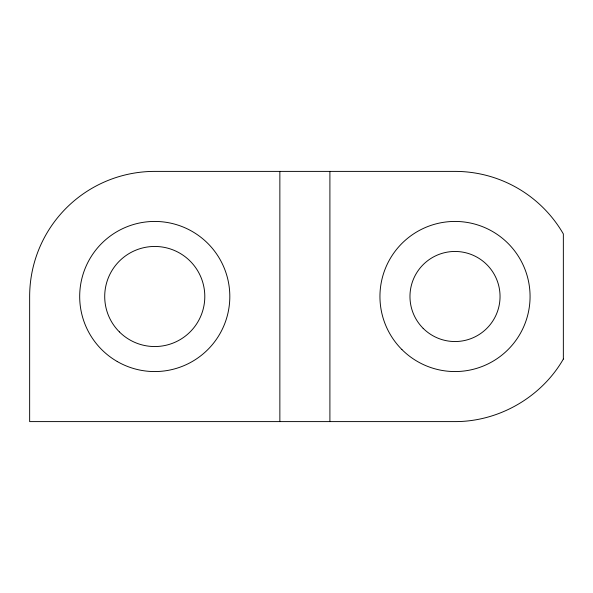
<?xml version="1.0" encoding="UTF-8"?>
<svg xmlns="http://www.w3.org/2000/svg" width="593" height="593" viewBox="0 0 593 593"><rect width="100%" height="100%" fill="white"/><g stroke="black" fill="none" stroke-linecap="round" stroke-linejoin="round"><path stroke-width="0.89" d="M329.901 171.392L329.901 421.601M279.859 171.392L279.859 421.601M563.35 359.054C541.513 397.125 498.898 421.727 455.009 421.601L29.65 421.601L29.65 296.5A125.108 125.108 0 0 1 154.758 171.392L455.009 171.392A125.108 125.108 0 0 1 563.35 233.946L563.35 359.054M401.928 349.574A75.066 75.066 0 0 0 527.511 315.928A75.066 75.066 0 0 0 435.581 223.991A75.066 75.066 0 0 0 401.928 349.574M423.157 328.344A45.038 45.038 0 0 0 498.513 308.152A45.038 45.038 0 0 0 443.349 252.996A45.038 45.038 0 0 0 423.157 328.344M117.221 361.508A75.066 75.066 0 0 0 229.817 296.5A75.066 75.066 0 0 0 117.221 231.492A75.066 75.066 0 0 0 117.221 361.508M119.371 331.887A50.042 50.042 0 0 0 203.095 309.45A50.042 50.042 0 0 0 141.801 248.163A50.042 50.042 0 0 0 119.371 331.887"/></g></svg>
